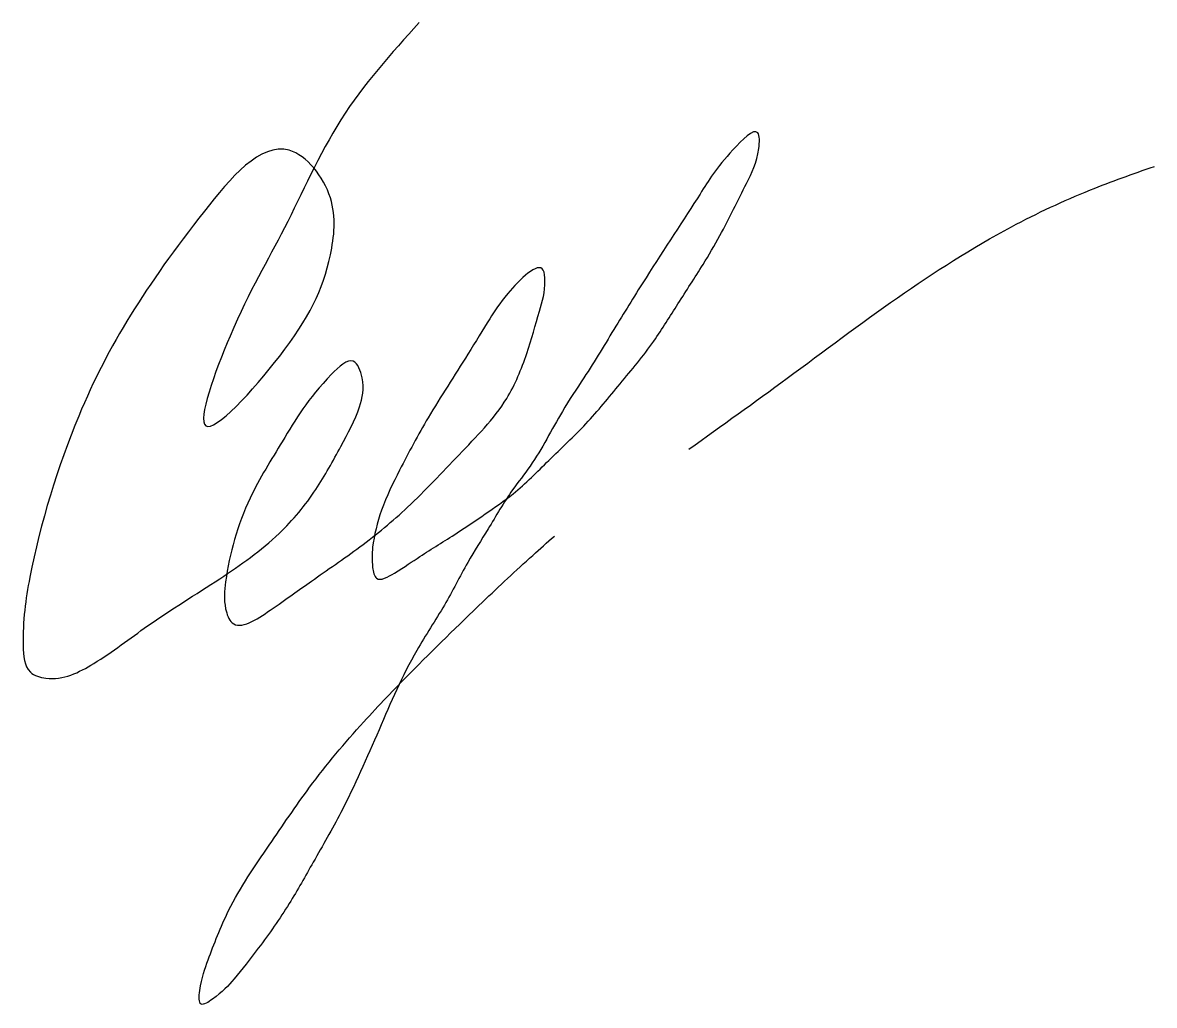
# Model space of a CAD drawing. Header units: millimetres. Extents: x 1797.2 to 1809.7, y 922.3 to 933.1.
import ezdxf

# ---------------------------------------------------------------- set-up
doc = ezdxf.new("R2010")
doc.units = ezdxf.units.MM
doc.layers.add('Выносные элементы', color=200, linetype='Continuous', lineweight=15)
doc.layers.add('росписи', color=5, linetype='Continuous', lineweight=30)

# ---------------------------------------------------------------- blocks, each defined once
blk = doc.blocks.new('8')
at = {"layer": 'Выносные элементы', "color": 5, "lineweight": 30}
for points in [[(829888.86, -4986.32), (829851.83, -5032.32), (829825.11, -5083.5), (829799.3, -5134.78), (829787.76, -5177.32), (829822.8, -5144.32), (829846.82, -5096.32), (829846.82, -5069.32), (829827.3, -5046.78), (829787.18, -5075.59), (829727.63, -5172.66), (829704.44, -5249.07), (829701.26, -5281.44), (829704.7, -5293.97), (829712.08, -5296.92), (829734.7, -5289.91), (829760.24, -5272.12), (829794.44, -5249.76), (829822.53, -5228.29), (829839.99, -5207.41), (829851.79, -5187.03), (829860.64, -5168.36), (829861.91, -5154.61), (829857.69, -5146.75), (829847.36, -5152.89), (829824.01, -5184.82), (829808.77, -5211.59), (829797.2, -5251.21), (829797.2, -5263.99), (829800.26, -5270.61), (829818.26, -5264.67), (829837.92, -5250.84), (829860.83, -5234.62), (829883.37, -5215.88), (829907.78, -5191), (829930.35, -5164.33), (829939.86, -5143), (829945.88, -5123.03), (829948.48, -5108.51), (829947.68, -5103.62), (829930.87, -5114.67), (829922.31, -5126.57), (829911.99, -5143.33), (829893.17, -5173.5), (829879.62, -5198.32), (829871.07, -5217.3), (829866.85, -5234.86), (829866.85, -5244.38), (829868.72, -5249.56), (829877.24, -5247.04), (829889.28, -5239.2), (829906.82, -5228.08), (829920.17, -5219.07), (829933.4, -5209.5), (829950.31, -5193.71), (829967.89, -5176.31), (829984.07, -5157.42), (830000.06, -5137.17), (830011.49, -5119.54), (830023.36, -5100.87), (830031.35, -5087.22), (830043.93, -5062.5), (830049.8, -5045.92), (830049.29, -5038.46), (830037.52, -5046.56), (830021.94, -5067.52), (829996.37, -5107.14), (829982.08, -5130.13), (829966.93, -5154.53), (829956.73, -5170.45), (829941.42, -5196.46), (829933.17, -5207.62), (829921.51, -5226.19), (829911.91, -5242.01), (829900.84, -5262.2), (829887.72, -5283.77), (829869.88, -5321.3), (829851.73, -5360.57), (829838.72, -5383.99), (829827.3, -5403.66), (829812.68, -5424.84), (829801.28, -5439.28), (829791, -5448.91), (829785.55, -5451.3), (829784.97, -5444.87), (829788.93, -5430.24), (829798.63, -5406.93), (829817.89, -5375.95), (829836.99, -5348.52), (829862.61, -5317.58), (829884.42, -5294.69), (829919.04, -5260.7), (829942.69, -5238.67), (829952.93, -5229.55)], [(830016.66, -5188.39), (830063.17, -5154.79), (830115.5, -5116.62), (830169.48, -5083.02), (830206.86, -5065.59), (830237.17, -5054.39)]]:
    blk.add_spline(points, degree=3, dxfattribs=at)

msp = doc.modelspace()

# ---------------------------------------------------------------- block references
at = {"layer": 'росписи', "lineweight": 0, "xscale": 0.02327369281211882, "yscale": 0.02327369281211882, "zscale": 0.02327369281211882}
msp.add_blockref('8', (-17513.015, 1049.196), dxfattribs=at)

doc.saveas('drawing.dxf')
